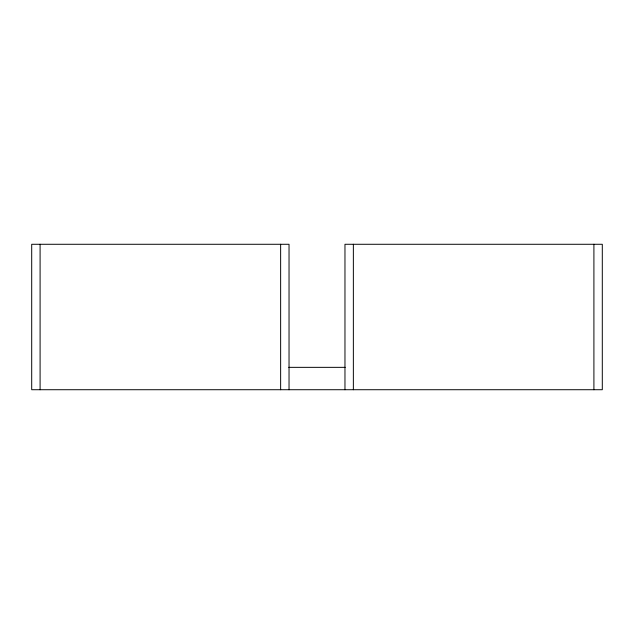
<?xml version="1.0" encoding="UTF-8"?>
<svg xmlns="http://www.w3.org/2000/svg" width="634" height="634" viewBox="0 0 634 634"><rect width="100%" height="100%" fill="white"/><g stroke="black" fill="none" stroke-linecap="round" stroke-linejoin="round"><path stroke-width="0.95" d="M288.803 367.348L345.197 367.348M593.907 244.28L593.907 389.72M353.36 244.28L353.36 389.72M344.967 389.72L344.967 244.28L602.3 244.28L602.3 389.72L31.7 389.72L31.7 244.28L289.033 244.28L289.033 389.72M280.64 244.28L280.64 389.72M40.093 244.28L40.093 389.72"/></g></svg>
